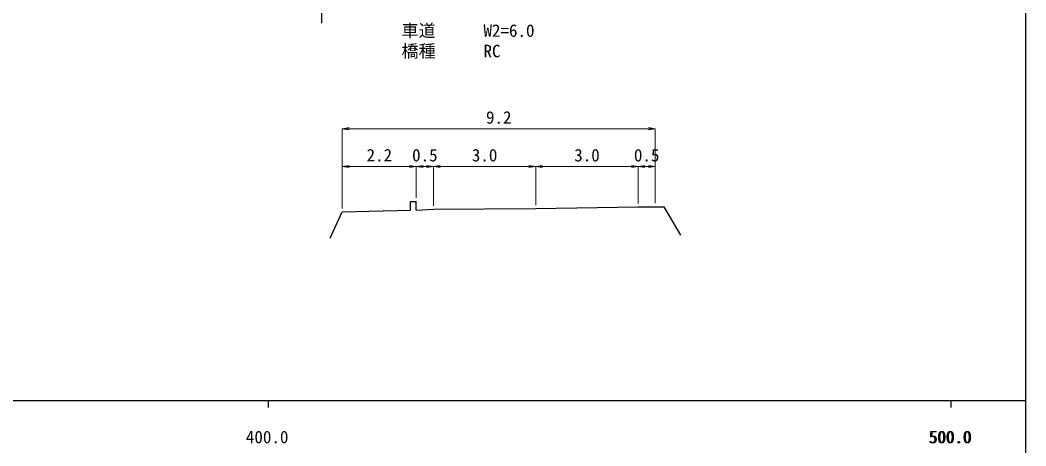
# Model space of a CAD drawing. Units: millimetres at full size, sheet at 1:1000, with parts at other scales. Extents: x 40000 to 680000, y 20000 to 380000.
# Drawn here: x 431650 to 579000, y 198357 to 260786 of the extents above; entities that cross this region are included whole.
import ezdxf
from ezdxf.enums import TextEntityAlignment as Align

# ---------------------------------------------------------------- set-up
doc = ezdxf.new("R2010")
doc.units = ezdxf.units.MM
doc.header["$LTSCALE"] = 1000
for name, color, linetype, lineweight in [('M-BGD', 7, 'Continuous', 25), ('M-STR-HTXT', 7, 'Continuous', 13), ('M-STR-STRC', 7, 'Continuous', 25), ('M-TTL-BAND', 7, 'Continuous', 25)]:
    doc.layers.add(name, color=color, linetype=linetype, lineweight=lineweight)
doc.styles.add('ＭＳ ゴシック', font='')
doc.styles.get('ＭＳ ゴシック').set_extended_font_data('MS Gothic')

# ---------------------------------------------------------------- blocks, each defined once
blk = doc.blocks.new('open_arrow')
at = {"color": 0, "linetype": 'Continuous', "lineweight": -2}
blk.add_lwpolyline([(7.5, 1.25), (0, 0), (7.5, -1.25)], dxfattribs=at)

msp = doc.modelspace()

# ---------------------------------------------------------------- linework, layer by layer
at = {"layer": 'M-BGD'}
for p, q in [((488847, 234212), (489697, 234212)), ((488847, 232921), (488847, 234212)), ((489697, 232921), (489697, 234212))]:
    msp.add_line(p, q, dxfattribs=at)
for points in [[(477056, 228811), (478848, 232653), (488847, 232900)], [(489697, 232921), (492197, 233043), (507197, 233160), (522197, 233396), (524697, 233426), (525950, 233395), (528420, 229250)]]:
    msp.add_lwpolyline(points, dxfattribs=at)
at = {"layer": 'M-STR-HTXT'}
for p, q in [((478848, 233153), (478848, 244861)), ((524697, 244860), (478848, 244860)), ((524697, 233926), (524697, 244861)), ((478848, 239326), (489697, 239326)), ((489697, 234712), (489697, 239327)), ((489697, 239326), (492197, 239326)), ((492197, 233543), (492197, 239327)), ((492197, 239326), (507197, 239326)), ((507197, 233660), (507197, 239327)), ((507197, 239326), (522197, 239326)), ((522197, 233896), (522197, 239327)), ((522197, 239326), (524697, 239326))]:
    msp.add_line(p, q, dxfattribs=at)
at = {"layer": 'M-STR-STRC'}
msp.add_line((475799, 262351), (475799, 260351), dxfattribs=at)
at = {"layer": 'M-TTL-BAND'}
for p, q in [((579000, 20000), (579000, 370000)), ((40000, 205000), (579000, 205000)), ((468000, 205000), (468000, 204000)), ((568000, 205000), (568000, 204000))]:
    msp.add_line(p, q, dxfattribs=at)

# ---------------------------------------------------------------- block references
at = {"layer": 'M-STR-HTXT', "xscale": 133, "yscale": 133}
for p in [(478848, 244860), (478848, 239326), (489697, 239326), (492197, 239326), (507197, 239326), (522197, 239326)]:
    msp.add_blockref('open_arrow', p, dxfattribs=at)
at = {"layer": 'M-STR-HTXT', "xscale": 133, "yscale": 133, "rotation": 180}
for p in [(524697, 244860), (489697, 239326), (492197, 239326), (507197, 239326), (522197, 239326), (524697, 239326)]:
    msp.add_blockref('open_arrow', p, dxfattribs=at)

# ---------------------------------------------------------------- texts
at = {"layer": 'M-STR-HTXT', "style": 'ＭＳ ゴシック'}
for s, p in [('車道', (487533, 257786)), ('W2=6.0', (499533, 257786)), ('橋種', (487533, 254786)), ('RC', (499533, 254786))]:
    msp.add_text(s, height=1833, dxfattribs=at).set_placement(p, align=Align.BOTTOM_LEFT)
for s, p in [('9.2', (501772, 245048)), ('2.2', (484272, 239514)), ('0.5', (490947, 239514)), ('3.0', (499697, 239514)), ('3.0', (514697, 239514)), ('0.5', (523447, 239514))]:
    msp.add_text(s, height=1833, dxfattribs=at).set_placement(p, align=Align.BOTTOM_CENTER)
at = {"layer": 'M-TTL-BAND', "style": 'ＭＳ ゴシック'}
for s, p in [('400.0', (467844, 198195)), ('500.0', (567844, 198195)), ('500.0', (568000, 198195))]:
    msp.add_text(s, height=1833, dxfattribs=at).set_placement(p, align=Align.BOTTOM_CENTER)

doc.saveas('drawing.dxf')
